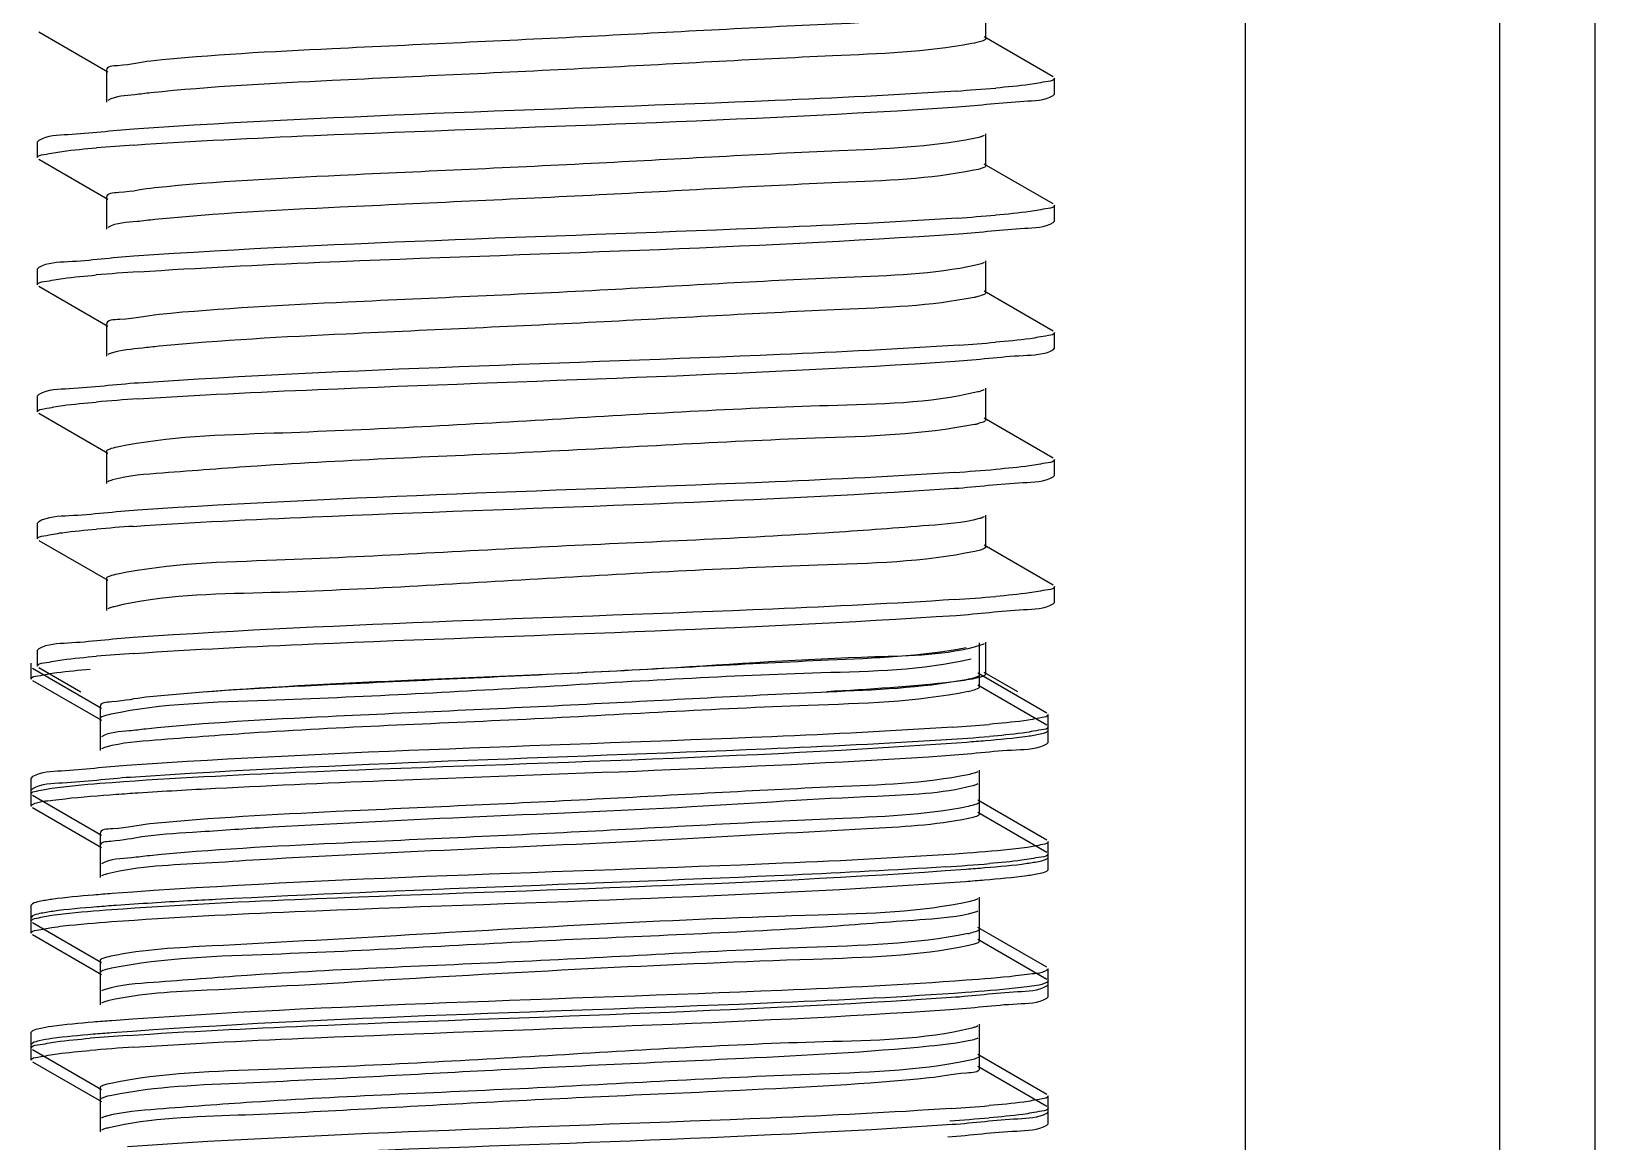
# Model space of a CAD drawing. Extents: x 27938 to 1507990, y 110129 to 923079.
# Drawn here: x 526351.7 to 526644.6, y 382603.8 to 382811.9 of the extents above; entities that cross this region are included whole.
import ezdxf

# ---------------------------------------------------------------- set-up
doc = ezdxf.new("R2010")
doc.units = 0
doc.header["$LTSCALE"] = 1000
doc.header["$MEASUREMENT"] = 0

msp = doc.modelspace()

# ---------------------------------------------------------------- linework, layer by layer
at = {"linetype": 'Continuous'}
for p, q in [((526579.08, 383675.04), (526579.08, 378934.02)), ((526626.71, 383675.04), (526626.71, 378934.02)), ((526644.57, 383675.04), (526644.57, 378934.02)), ((526530.47, 382810.54), (526530.47, 382816.5)), ((526353.09, 382811.77), (526366.01, 382804.29)), ((526543.14, 382803.36), (526530.21, 382810.84)), ((526365.75, 382804.59), (526365.75, 382798.64)), ((526543.36, 382800.12), (526543.36, 382803.1)), ((526543.36, 382800.12), (526543.36, 382803.1)), ((526543.14, 382799.86), (526543.36, 382800.12)), ((526353.09, 382791.46), (526352.86, 382791.19)), ((526352.86, 382788.22), (526352.86, 382791.19)), ((526352.86, 382788.22), (526352.86, 382791.19)), ((526530.47, 382786.73), (526530.47, 382792.68)), ((526353.09, 382787.96), (526366.01, 382780.47)), ((526543.14, 382779.55), (526530.21, 382787.03)), ((526365.75, 382780.78), (526365.75, 382774.82)), ((526543.36, 382776.31), (526543.36, 382779.29)), ((526543.36, 382776.31), (526543.36, 382779.29)), ((526543.14, 382776.05), (526543.36, 382776.31)), ((526530.47, 382762.92), (526530.47, 382768.87)), ((526353.09, 382767.64), (526352.86, 382767.38)), ((526352.86, 382764.41), (526352.86, 382767.38)), ((526352.86, 382764.41), (526352.86, 382767.38)), ((526353.09, 382764.14), (526366.01, 382756.66)), ((526543.14, 382755.74), (526530.21, 382763.22)), ((526365.75, 382756.96), (526365.75, 382751.01)), ((526543.36, 382752.5), (526543.36, 382755.48)), ((526543.36, 382752.5), (526543.36, 382755.48)), ((526543.14, 382752.24), (526543.36, 382752.5)), ((526530.47, 382739.1), (526530.47, 382745.06)), ((526353.09, 382743.83), (526352.86, 382743.57)), ((526352.86, 382740.59), (526352.86, 382743.57)), ((526352.86, 382740.59), (526352.86, 382743.57)), ((526353.09, 382740.33), (526366.01, 382732.85)), ((526543.14, 382731.92), (526530.21, 382739.41)), ((526365.75, 382733.15), (526365.75, 382727.2)), ((526543.36, 382728.69), (526543.36, 382731.66)), ((526543.36, 382728.69), (526543.36, 382731.66)), ((526543.14, 382728.43), (526543.36, 382728.69)), ((526530.47, 382715.29), (526530.47, 382721.24)), ((526353.09, 382720.02), (526352.86, 382719.76)), ((526352.86, 382716.78), (526352.86, 382719.76)), ((526352.86, 382716.78), (526352.86, 382719.76)), ((526353.09, 382716.52), (526366.01, 382709.04)), ((526543.14, 382708.11), (526530.21, 382715.59)), ((526529.27, 382714.64), (526528.45, 382714.45)), ((526365.75, 382709.34), (526365.75, 382703.38)), ((526543.36, 382704.87), (526543.36, 382707.85)), ((526543.14, 382704.61), (526543.36, 382704.87)), ((526353.09, 382696.2), (526352.86, 382695.94)), ((526352.86, 382692.97), (526352.86, 382695.94)), ((526352.86, 382692.97), (526352.86, 382695.94)), ((526529.29, 382691.33), (526529.29, 382697.29)), ((526529.29, 382689.06), (526529.29, 382695.01)), ((526530.47, 382691.48), (526530.47, 382697.43)), ((526351.67, 382690.54), (526351.67, 382693.52)), ((526351.67, 382690.54), (526351.67, 382693.52)), ((526351.9, 382692.56), (526364.82, 382685.08)), ((526353.09, 382692.71), (526360.96, 382688.15)), ((526541.95, 382684.15), (526529.03, 382691.64)), ((526536.49, 382688.15), (526530.21, 382691.78)), ((526351.9, 382690.28), (526364.82, 382682.8)), ((526529.53, 382690.9), (526528.48, 382690.64)), ((526541.95, 382681.87), (526529.03, 382689.36)), ((526364.56, 382685.38), (526364.56, 382679.43)), ((526364.56, 382683.1), (526364.56, 382677.15)), ((526542.18, 382680.92), (526542.18, 382683.89)), ((526541.95, 382680.66), (526542.18, 382680.92)), ((526542.18, 382678.64), (526542.18, 382681.61)), ((526542.18, 382678.64), (526542.18, 382681.61)), ((526541.95, 382678.38), (526542.18, 382678.64)), ((526351.9, 382672.25), (526351.67, 382671.99)), ((526351.67, 382669.01), (526351.67, 382671.99)), ((526351.67, 382669.01), (526351.67, 382671.99)), ((526529.29, 382667.52), (526529.29, 382673.47)), ((526529.29, 382665.24), (526529.29, 382671.2)), ((526351.9, 382669.97), (526351.67, 382669.71)), ((526351.67, 382666.73), (526351.67, 382669.71)), ((526351.67, 382666.73), (526351.67, 382669.71)), ((526351.9, 382668.75), (526364.82, 382661.27)), ((526351.9, 382666.47), (526364.82, 382658.99)), ((526541.95, 382660.34), (526529.03, 382667.82)), ((526541.95, 382658.06), (526529.03, 382665.54)), ((526528.04, 382664.58), (526527.26, 382664.4)), ((526364.56, 382661.57), (526364.56, 382655.62)), ((526542.18, 382657.1), (526542.18, 382660.08)), ((526542.18, 382657.1), (526542.18, 382660.08)), ((526364.56, 382659.29), (526364.56, 382653.34)), ((526541.95, 382656.84), (526542.18, 382657.1)), ((526542.18, 382654.82), (526542.18, 382657.8)), ((526542.18, 382654.82), (526542.18, 382657.8)), ((526541.95, 382654.56), (526542.18, 382654.82)), ((526351.9, 382648.43), (526351.67, 382648.17)), ((526351.67, 382645.2), (526351.67, 382648.17)), ((526351.67, 382645.2), (526351.67, 382648.17)), ((526529.29, 382643.71), (526529.29, 382649.66)), ((526351.9, 382646.16), (526351.67, 382645.89)), ((526351.67, 382642.92), (526351.67, 382645.89)), ((526351.67, 382642.92), (526351.67, 382645.89)), ((526351.9, 382644.94), (526364.82, 382637.45)), ((526529.29, 382641.43), (526529.29, 382647.38)), ((526351.9, 382642.66), (526364.82, 382635.18)), ((526541.95, 382636.53), (526529.03, 382644.01)), ((526528.31, 382640.85), (526527.29, 382640.59)), ((526541.95, 382634.25), (526529.03, 382641.73)), ((526364.56, 382637.76), (526364.56, 382631.8)), ((526542.18, 382633.29), (526542.18, 382636.27)), ((526542.18, 382633.29), (526542.18, 382636.27)), ((526364.56, 382635.48), (526364.56, 382629.52)), ((526541.95, 382633.03), (526542.18, 382633.29)), ((526542.18, 382631.01), (526542.18, 382633.99)), ((526542.18, 382631.01), (526542.18, 382633.99)), ((526541.95, 382630.75), (526542.18, 382631.01)), ((526351.9, 382624.62), (526351.67, 382624.36)), ((526351.67, 382621.38), (526351.67, 382624.36)), ((526351.67, 382621.38), (526351.67, 382624.36)), ((526529.29, 382619.9), (526529.29, 382625.85)), ((526351.9, 382622.34), (526351.67, 382622.08)), ((526351.67, 382619.11), (526351.67, 382622.08)), ((526351.67, 382619.11), (526351.67, 382622.08)), ((526529.29, 382617.62), (526529.29, 382623.57)), ((526351.9, 382621.12), (526364.82, 382613.64)), ((526351.9, 382618.84), (526364.82, 382611.36)), ((526527.87, 382619.19), (526527.23, 382619.05)), ((526541.95, 382612.72), (526529.03, 382620.2)), ((526541.95, 382610.44), (526529.03, 382617.92)), ((526364.56, 382613.94), (526364.56, 382607.99)), ((526364.56, 382611.66), (526364.56, 382605.71)), ((526542.18, 382609.48), (526542.18, 382612.45)), ((526542.18, 382607.2), (526542.18, 382610.18)), ((526542.18, 382607.2), (526542.18, 382610.18)), ((526541.95, 382609.22), (526542.18, 382609.48)), ((526541.95, 382606.94), (526542.18, 382607.2))]:
    msp.add_line(p, q, dxfattribs=at)
for centre, radius, start, end in [((526497.45, 383216.4), 416.6, 273.7824, 274.8062), ((526398.26, 382381.32), 410.18, 93.8281, 94.8033), ((526497.78, 383188.43), 412.43, 273.8103, 274.8058), ((526399.36, 382343.74), 423.99, 93.7358, 94.8048), ((526524.3, 382781.93), 20.28, 281.4289, 282.338), ((526498.13, 383160.33), 408.13, 273.8417, 274.8037), ((526399.25, 382321.33), 422.59, 93.7444, 94.8051), ((526524.94, 382755.16), 17.26, 281.5727, 283.5086), ((526497.15, 383148.69), 420.34, 273.7577, 274.8062), ((526398.14, 382311.46), 408.6, 93.8386, 94.8036), ((526497.02, 383126.52), 421.99, 273.7478, 274.8056), ((526398.24, 382286.39), 409.86, 93.8302, 94.8034), ((526523.66, 382705.49), 17.65, 281.5584, 283.3366), ((526496.94, 383088.66), 408.05, 273.842, 274.8039), ((526495.35, 383106.46), 428.18, 273.7147, 274.7998), ((526495.22, 383084.36), 429.9, 273.7049, 274.7979), ((526523.31, 382661.77), 19.31, 281.4817, 282.6766), ((526398.7, 382191.66), 430.8, 93.6991, 94.7988), ((526397.07, 382214.49), 410.18, 93.8281, 94.8033), ((526496.62, 383021.26), 412.1, 273.8126, 274.8057), ((526496.19, 383024.48), 417.61, 273.7817, 274.8013)]:
    msp.add_arc(centre, radius, start, end, dxfattribs=at)
for points, knots in [([(526527.88, 382815.54), (526519.29, 382813.96), (526495.34, 382813.05), (526455.45, 382810.78), (526412.85, 382808.89), (526385.38, 382807.49), (526374.1, 382806.31)], [0, 0, 0, 0, 0.169916, 0.464788, 0.779028, 1, 1, 1, 1]), ([(526527.88, 382809.59), (526519.29, 382808), (526495.34, 382807.1), (526455.45, 382804.82), (526412.85, 382802.94), (526385.38, 382801.54), (526374.1, 382800.36)], [0, 0, 0, 0, 0.169916, 0.464788, 0.779028, 1, 1, 1, 1]), ([(526530.47, 382810.54), (526530.47, 382810.27), (526529.27, 382809.88), (526528.53, 382809.71), (526527.88, 382809.59)], [0, 0, 0, 0, 0.287813, 1, 1, 1, 1]), ([(526374.1, 382806.31), (526372.01, 382806.09), (526370.03, 382805.47), (526365.75, 382805.35), (526365.75, 382804.59)], [0, 0, 0, 0, 0.733736, 1, 1, 1, 1]), ([(526543.36, 382803.1), (526543.36, 382802.67), (526541.06, 382802.38), (526539.9, 382802.07), (526538.74, 382801.92)], [0, 0, 0, 0, 0.271384, 1, 1, 1, 1]), ([(526374.1, 382800.36), (526373.08, 382800.25), (526370.4, 382799.86), (526367.49, 382799.8), (526366.01, 382798.94)], [0, 0, 0, 0, 0.373853, 1, 1, 1, 1]), ([(526524.93, 382800.7), (526513.63, 382799.94), (526462.28, 382797.48), (526410.85, 382796.28), (526370.86, 382793.56)], [0, 0, 0, 0, 0.220263, 1, 1, 1, 1]), ([(526370.88, 382790.59), (526382.13, 382791.35), (526433.57, 382793.83), (526485.07, 382795.03), (526525.19, 382797.74)], [0, 0, 0, 0, 0.219081, 1, 1, 1, 1]), ([(526525.19, 382797.74), (526529.35, 382798.03), (526535.17, 382798.83), (526541.52, 382798.93), (526543.14, 382799.86)], [0, 0, 0, 0, 0.690508, 1, 1, 1, 1]), ([(526370.86, 382793.56), (526366.75, 382793.28), (526360.98, 382792.48), (526354.69, 382792.38), (526353.09, 382791.46)], [0, 0, 0, 0, 0.690323, 1, 1, 1, 1]), ([(526528.27, 382791.8), (526519.99, 382790.15), (526496.42, 382789.35), (526456.91, 382787), (526414.13, 382785.16), (526386.37, 382783.74), (526374.84, 382782.57)], [0, 0, 0, 0, 0.164798, 0.457724, 0.773903, 1, 1, 1, 1]), ([(526530.21, 382792.38), (526529.98, 382792.25), (526529.33, 382792.04), (526528.68, 382791.89), (526528.27, 382791.8)], [0, 0, 0, 0, 0.388853, 1, 1, 1, 1]), ([(526352.86, 382788.22), (526352.86, 382788.65), (526355.15, 382788.94), (526356.31, 382789.25), (526357.47, 382789.4)], [0, 0, 0, 0, 0.271489, 1, 1, 1, 1]), ([(526528.27, 382785.85), (526519.99, 382784.19), (526496.42, 382783.4), (526456.91, 382781.05), (526414.13, 382779.2), (526386.37, 382777.78), (526374.84, 382776.62)], [0, 0, 0, 0, 0.164798, 0.457724, 0.773903, 1, 1, 1, 1]), ([(526530.47, 382786.73), (526530.47, 382786.49), (526529.48, 382786.11), (526528.83, 382785.96), (526528.27, 382785.85)], [0, 0, 0, 0, 0.292777, 1, 1, 1, 1]), ([(526374.84, 382782.57), (526372.57, 382782.34), (526370.43, 382781.66), (526365.75, 382781.6), (526365.75, 382780.78)], [0, 0, 0, 0, 0.734506, 1, 1, 1, 1]), ([(526374.84, 382776.62), (526373.72, 382776.51), (526370.8, 382776.08), (526367.62, 382776.06), (526366.01, 382775.12)], [0, 0, 0, 0, 0.375724, 1, 1, 1, 1]), ([(526525.19, 382776.91), (526513.91, 382776.14), (526462.47, 382773.67), (526410.97, 382772.48), (526370.88, 382769.75)], [0, 0, 0, 0, 0.219643, 1, 1, 1, 1]), ([(526543.36, 382779.29), (526543.36, 382778.86), (526541.08, 382778.57), (526539.93, 382778.26), (526538.78, 382778.11)], [0, 0, 0, 0, 0.271538, 1, 1, 1, 1]), ([(526371.73, 382766.83), (526383.06, 382767.59), (526434.31, 382770.04), (526485.62, 382771.23), (526525.47, 382773.95)], [0, 0, 0, 0, 0.221375, 1, 1, 1, 1]), ([(526525.47, 382773.95), (526529.56, 382774.23), (526535.29, 382775.02), (526541.54, 382775.13), (526543.14, 382776.05)], [0, 0, 0, 0, 0.690201, 1, 1, 1, 1]), ([(526370.88, 382769.75), (526366.76, 382769.47), (526360.99, 382768.67), (526354.69, 382768.56), (526353.09, 382767.64)], [0, 0, 0, 0, 0.690341, 1, 1, 1, 1]), ([(526528.64, 382768.07), (526520.67, 382766.32), (526497.48, 382765.67), (526458.36, 382763.22), (526415.42, 382761.42), (526387.37, 382759.98), (526375.61, 382758.84)], [0, 0, 0, 0, 0.159658, 0.450626, 0.768754, 1, 1, 1, 1]), ([(526530.21, 382768.57), (526530.02, 382768.46), (526529.5, 382768.27), (526528.96, 382768.14), (526528.64, 382768.07)], [0, 0, 0, 0, 0.39781, 1, 1, 1, 1]), ([(526352.86, 382764.41), (526352.86, 382764.85), (526355.22, 382765.13), (526356.4, 382765.45), (526357.59, 382765.6)], [0, 0, 0, 0, 0.271035, 1, 1, 1, 1]), ([(526528.32, 382762.05), (526520.17, 382760.4), (526496.89, 382759.61), (526457.74, 382757.27), (526415.08, 382755.44), (526387.27, 382754.01), (526375.61, 382752.88)], [0, 0, 0, 0, 0.163103, 0.454144, 0.77037, 1, 1, 1, 1]), ([(526530.47, 382762.92), (526530.47, 382762.71), (526529.67, 382762.35), (526529.1, 382762.22), (526528.64, 382762.11)], [0, 0, 0, 0, 0.298854, 1, 1, 1, 1]), ([(526375.61, 382758.84), (526373.15, 382758.6), (526370.85, 382757.84), (526365.75, 382757.85), (526365.75, 382756.96)], [0, 0, 0, 0, 0.735116, 1, 1, 1, 1]), ([(526525.47, 382753.11), (526514.31, 382752.35), (526463.06, 382749.88), (526411.76, 382748.66), (526371.73, 382746)], [0, 0, 0, 0, 0.2181, 1, 1, 1, 1]), ([(526543.36, 382755.48), (526543.36, 382755.04), (526541.09, 382754.76), (526539.94, 382754.45), (526538.79, 382754.3)], [0, 0, 0, 0, 0.271601, 1, 1, 1, 1]), ([(526366.63, 382751.56), (526366.51, 382751.53), (526366.3, 382751.45), (526366.1, 382751.36), (526366.01, 382751.31)], [0, 0, 0, 0, 0.563324, 1, 1, 1, 1]), ([(526375.61, 382752.88), (526374.57, 382752.78), (526371.57, 382752.44), (526368.52, 382752.16), (526366.63, 382751.56)], [0, 0, 0, 0, 0.345444, 1, 1, 1, 1]), ([(526524.7, 382750.09), (526528.97, 382750.37), (526534.95, 382751.2), (526541.48, 382751.28), (526543.14, 382752.24)], [0, 0, 0, 0, 0.690998, 1, 1, 1, 1]), ([(526371.65, 382743.01), (526382.88, 382743.76), (526433.9, 382746.21), (526484.98, 382747.43), (526524.7, 382750.09)], [0, 0, 0, 0, 0.220392, 1, 1, 1, 1]), ([(526371.73, 382746), (526367.41, 382745.71), (526361.37, 382744.87), (526354.77, 382744.79), (526353.09, 382743.83)], [0, 0, 0, 0, 0.691204, 1, 1, 1, 1]), ([(526528.97, 382744.33), (526519.86, 382742.13), (526492.99, 382741.82), (526449.18, 382739.09), (526404.82, 382736.64), (526377.39, 382736), (526367.76, 382733.99)], [0, 0, 0, 0, 0.173919, 0.493974, 0.817428, 1, 1, 1, 1]), ([(526530.21, 382744.76), (526530.06, 382744.67), (526529.64, 382744.51), (526529.22, 382744.39), (526528.97, 382744.33)], [0, 0, 0, 0, 0.408003, 1, 1, 1, 1]), ([(526352.86, 382740.59), (526352.86, 382741.04), (526355.21, 382741.31), (526356.39, 382741.64), (526357.57, 382741.79)], [0, 0, 0, 0, 0.271101, 1, 1, 1, 1]), ([(526530.47, 382739.1), (526530.47, 382738.93), (526529.83, 382738.59), (526529.35, 382738.47), (526528.97, 382738.38)], [0, 0, 0, 0, 0.306365, 1, 1, 1, 1]), ([(526528.4, 382738.25), (526518.6, 382736.23), (526490.79, 382735.63), (526446.12, 382732.82), (526405.24, 382731.38), (526379.06, 382729.33), (526369.92, 382728.67), (526366.89, 382727.83)], [0, 0, 0, 0, 0.185394, 0.511906, 0.831666, 0.941677, 1, 1, 1, 1]), ([(526367.76, 382733.99), (526367.25, 382733.88), (526366.65, 382733.75), (526365.75, 382733.37), (526365.75, 382733.15)], [0, 0, 0, 0, 0.705027, 1, 1, 1, 1]), ([(526543.36, 382731.66), (526543.36, 382731.22), (526541.04, 382730.94), (526539.87, 382730.62), (526538.7, 382730.47)], [0, 0, 0, 0, 0.271246, 1, 1, 1, 1]), ([(526366.89, 382727.83), (526366.72, 382727.78), (526366.42, 382727.69), (526366.13, 382727.57), (526366.01, 382727.5)], [0, 0, 0, 0, 0.577171, 1, 1, 1, 1]), ([(526524.7, 382729.25), (526513.49, 382728.5), (526462.48, 382726.05), (526411.4, 382724.83), (526371.65, 382722.18)], [0, 0, 0, 0, 0.219978, 1, 1, 1, 1]), ([(526524.61, 382726.27), (526528.9, 382726.55), (526534.91, 382727.39), (526541.47, 382727.47), (526543.14, 382728.43)], [0, 0, 0, 0, 0.691085, 1, 1, 1, 1]), ([(526370.78, 382719.14), (526381.96, 382719.9), (526433.24, 382722.38), (526484.57, 382723.59), (526524.61, 382726.27)], [0, 0, 0, 0, 0.218278, 1, 1, 1, 1]), ([(526371.65, 382722.18), (526367.35, 382721.89), (526361.33, 382721.06), (526354.76, 382720.98), (526353.09, 382720.02)], [0, 0, 0, 0, 0.691128, 1, 1, 1, 1]), ([(526530.21, 382720.94), (526530.09, 382720.87), (526529.78, 382720.74), (526529.46, 382720.65), (526529.27, 382720.59)], [0, 0, 0, 0, 0.419644, 1, 1, 1, 1]), ([(526352.86, 382716.78), (526352.86, 382717.21), (526355.14, 382717.5), (526356.29, 382717.81), (526357.44, 382717.96)], [0, 0, 0, 0, 0.271575, 1, 1, 1, 1]), ([(526529.27, 382720.59), (526526.19, 382719.77), (526517, 382719.09), (526490.76, 382717.06), (526449.9, 382715.61), (526405.31, 382712.81), (526377.57, 382712.21), (526367.81, 382710.19)], [0, 0, 0, 0, 0.059025, 0.169477, 0.489312, 0.815208, 1, 1, 1, 1]), ([(526530.47, 382715.29), (526530.47, 382715.14), (526529.98, 382714.83), (526529.58, 382714.72), (526529.27, 382714.64)], [0, 0, 0, 0, 0.315715, 1, 1, 1, 1]), ([(526528.45, 382714.45), (526518.8, 382712.43), (526491.3, 382711.79), (526446.85, 382709.36), (526403.07, 382706.58), (526376.22, 382706.33), (526367.18, 382704.09)], [0, 0, 0, 0, 0.183095, 0.50716, 0.827184, 1, 1, 1, 1]), ([(526367.81, 382710.19), (526367.29, 382710.08), (526366.67, 382709.94), (526365.75, 382709.56), (526365.75, 382709.34)], [0, 0, 0, 0, 0.705588, 1, 1, 1, 1]), ([(526543.36, 382707.85), (526543.36, 382707.41), (526541.03, 382707.13), (526539.85, 382706.81), (526538.67, 382706.66)], [0, 0, 0, 0, 0.271149, 1, 1, 1, 1]), ([(526367.18, 382704.09), (526366.94, 382704.03), (526366.55, 382703.92), (526366.16, 382703.77), (526366.01, 382703.69)], [0, 0, 0, 0, 0.589215, 1, 1, 1, 1]), ([(526524.61, 382705.43), (526513.28, 382704.67), (526462.01, 382702.22), (526410.67, 382701.02), (526370.78, 382698.31)], [0, 0, 0, 0, 0.221088, 1, 1, 1, 1]), ([(526524.92, 382702.47), (526529.14, 382702.76), (526535.05, 382703.58), (526541.5, 382703.67), (526543.14, 382704.61)], [0, 0, 0, 0, 0.690779, 1, 1, 1, 1]), ([(526370.86, 382695.33), (526382.08, 382696.1), (526433.43, 382698.57), (526484.85, 382699.78), (526524.92, 382702.47)], [0, 0, 0, 0, 0.218769, 1, 1, 1, 1]), ([(526370.78, 382698.31), (526366.69, 382698.03), (526360.94, 382697.23), (526354.69, 382697.12), (526353.09, 382696.2)], [0, 0, 0, 0, 0.690244, 1, 1, 1, 1]), ([(526526.81, 382696.36), (526518.32, 382694.75), (526494.48, 382693.88), (526454.71, 382691.58), (526412.05, 382689.71), (526384.49, 382688.3), (526373.13, 382687.13)], [0, 0, 0, 0, 0.168355, 0.462634, 0.777465, 1, 1, 1, 1]), ([(526529.53, 382696.86), (526523.17, 382694.92), (526502.96, 382694.8), (526467.82, 382692.08), (526426.04, 382690.55), (526397.58, 382689.08), (526384.68, 382688.15)], [0, 0, 0, 0, 0.137438, 0.410761, 0.732679, 1, 1, 1, 1]), ([(526530.21, 382697.13), (526530.12, 382697.08), (526529.9, 382696.98), (526529.67, 382696.9), (526529.53, 382696.86)], [0, 0, 0, 0, 0.433013, 1, 1, 1, 1]), ([(526351.67, 382690.54), (526351.67, 382690.99), (526354.06, 382691.27), (526355.25, 382691.6), (526356.45, 382691.75)], [0, 0, 0, 0, 0.270914, 1, 1, 1, 1]), ([(526352.86, 382692.97), (526352.86, 382693.4), (526355.15, 382693.69), (526356.31, 382694), (526357.46, 382694.15)], [0, 0, 0, 0, 0.271506, 1, 1, 1, 1]), ([(526527.74, 382694.27), (526518.59, 382692.09), (526491.7, 382691.75), (526447.88, 382689.04), (526403.57, 382686.59), (526376.18, 382685.95), (526366.57, 382683.94)], [0, 0, 0, 0, 0.174525, 0.494592, 0.817709, 1, 1, 1, 1]), ([(526526.81, 382690.4), (526518.32, 382688.8), (526494.48, 382687.92), (526454.71, 382685.63), (526412.05, 382683.75), (526384.49, 382682.35), (526373.13, 382681.17)], [0, 0, 0, 0, 0.168355, 0.462634, 0.777465, 1, 1, 1, 1]), ([(526528.48, 382690.64), (526527.15, 382690.36), (526517.92, 382689.14), (526508.62, 382688.62), (526500.69, 382688.15)], [0, 0, 0, 0, 0.146271, 1, 1, 1, 1]), ([(526529.28, 382691.33), (526529.28, 382691.08), (526528.15, 382690.69), (526527.44, 382690.52), (526526.81, 382690.4)], [0, 0, 0, 0, 0.289227, 1, 1, 1, 1]), ([(526529.28, 382689.06), (526529.28, 382688.88), (526528.62, 382688.53), (526528.13, 382688.41), (526527.74, 382688.32)], [0, 0, 0, 0, 0.305231, 1, 1, 1, 1]), ([(526530.47, 382691.48), (526530.47, 382691.35), (526530.11, 382691.08), (526529.78, 382690.98), (526529.53, 382690.9)], [0, 0, 0, 0, 0.327438, 1, 1, 1, 1]), ([(526373.13, 382687.13), (526370.99, 382686.9), (526368.97, 382686.26), (526364.56, 382686.16), (526364.56, 382685.38)], [0, 0, 0, 0, 0.733984, 1, 1, 1, 1]), ([(526527.2, 382688.2), (526517.38, 382686.18), (526489.53, 382685.57), (526444.82, 382682.76), (526403.93, 382681.34), (526377.78, 382679.27), (526368.67, 382678.62), (526365.66, 382677.77)], [0, 0, 0, 0, 0.185736, 0.512591, 0.832304, 0.942068, 1, 1, 1, 1]), ([(526366.57, 382683.94), (526366.06, 382683.83), (526365.46, 382683.7), (526364.56, 382683.32), (526364.56, 382683.1)], [0, 0, 0, 0, 0.704981, 1, 1, 1, 1]), ([(526542.18, 382683.89), (526542.18, 382683.46), (526539.9, 382683.18), (526538.76, 382682.86), (526537.61, 382682.71)], [0, 0, 0, 0, 0.271618, 1, 1, 1, 1]), ([(526373.13, 382681.17), (526372.08, 382681.06), (526369.33, 382680.66), (526366.34, 382680.61), (526364.82, 382679.73)], [0, 0, 0, 0, 0.374443, 1, 1, 1, 1]), ([(526524.29, 382681.53), (526513, 382680.76), (526461.44, 382678.28), (526409.81, 382677.09), (526369.59, 382674.35)], [0, 0, 0, 0, 0.219056, 1, 1, 1, 1]), ([(526542.18, 382681.61), (526542.18, 382681.16), (526539.75, 382680.89), (526538.53, 382680.55), (526537.31, 382680.4)], [0, 0, 0, 0, 0.270633, 1, 1, 1, 1]), ([(526538.29, 382679.83), (526539.09, 382679.94), (526540.31, 382680.16), (526541.56, 382680.43), (526541.95, 382680.66)], [0, 0, 0, 0, 0.643343, 1, 1, 1, 1]), ([(526365.66, 382677.77), (526365.5, 382677.72), (526365.21, 382677.63), (526364.93, 382677.51), (526364.82, 382677.45)], [0, 0, 0, 0, 0.575377, 1, 1, 1, 1]), ([(526366.81, 382671.18), (526378.27, 382672.02), (526431.66, 382674.62), (526485.13, 382675.68), (526526.96, 382678.74)], [0, 0, 0, 0, 0.215167, 1, 1, 1, 1]), ([(526523.1, 382679.17), (526511.84, 382678.43), (526460.9, 382675.99), (526409.9, 382674.77), (526370.27, 382672.12)], [0, 0, 0, 0, 0.221096, 1, 1, 1, 1]), ([(526523, 382676.19), (526527.39, 382676.48), (526533.54, 382677.33), (526540.24, 382677.4), (526541.95, 382678.38)], [0, 0, 0, 0, 0.691433, 1, 1, 1, 1]), ([(526526.96, 382678.74), (526528.12, 382678.83), (526531.91, 382679.13), (526535.69, 382679.46), (526538.29, 382679.83)], [0, 0, 0, 0, 0.307404, 1, 1, 1, 1]), ([(526369.59, 382674.35), (526365.5, 382674.07), (526359.75, 382673.27), (526353.5, 382673.16), (526351.9, 382672.25)], [0, 0, 0, 0, 0.69024, 1, 1, 1, 1]), ([(526386.21, 382670.07), (526397.46, 382670.65), (526443.05, 382672.67), (526488.69, 382673.92), (526523, 382676.19)], [0, 0, 0, 0, 0.246725, 1, 1, 1, 1]), ([(526370.27, 382672.12), (526366.01, 382671.83), (526360.05, 382671.01), (526353.55, 382670.92), (526351.9, 382669.97)], [0, 0, 0, 0, 0.690899, 1, 1, 1, 1]), ([(526355.53, 382670.09), (526356.25, 382670.19), (526359.99, 382670.65), (526363.76, 382670.95), (526366.81, 382671.18)], [0, 0, 0, 0, 0.191294, 1, 1, 1, 1]), ([(526527.2, 382672.62), (526519.01, 382670.94), (526495.55, 382670.18), (526456.16, 382667.8), (526413.33, 382665.97), (526385.48, 382664.54), (526373.88, 382663.39)], [0, 0, 0, 0, 0.163231, 0.45556, 0.772333, 1, 1, 1, 1]), ([(526529.02, 382673.17), (526528.81, 382673.05), (526528.2, 382672.84), (526527.58, 382672.7), (526527.2, 382672.62)], [0, 0, 0, 0, 0.391472, 1, 1, 1, 1]), ([(526351.67, 382669.01), (526351.67, 382669.38), (526353.56, 382669.7), (526354.56, 382669.96), (526355.53, 382670.09)], [0, 0, 0, 0, 0.274518, 1, 1, 1, 1]), ([(526355.73, 382667.84), (526356.49, 382667.95), (526360.43, 382668.42), (526364.39, 382668.72), (526367.59, 382668.95)], [0, 0, 0, 0, 0.191301, 1, 1, 1, 1]), ([(526367.59, 382668.95), (526368.95, 382669.05), (526375.15, 382669.47), (526381.36, 382669.81), (526386.21, 382670.07)], [0, 0, 0, 0, 0.219258, 1, 1, 1, 1]), ([(526528.04, 382670.54), (526522.23, 382668.99), (526504.44, 382668.48), (526472.91, 382666.24), (526434.27, 382664.73), (526407.3, 382663.39), (526394.43, 382662.62)], [0, 0, 0, 0, 0.134666, 0.394603, 0.711038, 1, 1, 1, 1]), ([(526529.02, 382670.89), (526528.9, 382670.82), (526528.57, 382670.69), (526528.24, 382670.59), (526528.04, 382670.54)], [0, 0, 0, 0, 0.417945, 1, 1, 1, 1]), ([(526351.67, 382666.73), (526351.67, 382666.86), (526353.13, 382667.76), (526354.45, 382667.66), (526355.73, 382667.84)], [0, 0, 0, 0, 0.088423, 1, 1, 1, 1]), ([(526527.2, 382666.67), (526519.01, 382664.98), (526495.55, 382664.23), (526456.16, 382661.85), (526413.33, 382660.02), (526385.48, 382658.59), (526373.88, 382657.44)], [0, 0, 0, 0, 0.163231, 0.45556, 0.772333, 1, 1, 1, 1]), ([(526529.28, 382667.52), (526529.28, 382667.3), (526528.35, 382666.92), (526527.73, 382666.78), (526527.2, 382666.67)], [0, 0, 0, 0, 0.294502, 1, 1, 1, 1]), ([(526529.28, 382665.24), (526529.28, 382665.09), (526528.77, 382664.77), (526528.36, 382664.67), (526528.04, 382664.58)], [0, 0, 0, 0, 0.314301, 1, 1, 1, 1]), ([(526373.88, 382663.39), (526371.56, 382663.16), (526369.37, 382662.45), (526364.56, 382662.41), (526364.56, 382661.57)], [0, 0, 0, 0, 0.734699, 1, 1, 1, 1]), ([(526394.43, 382662.62), (526390.24, 382662.37), (526383.1, 382661.83), (526373.12, 382661.28), (526368.52, 382660.18), (526364.57, 382660.01), (526364.57, 382659.29)], [0, 0, 0, 0, 0.417623, 0.73271, 0.928797, 1, 1, 1, 1]), ([(526527.26, 382664.4), (526521, 382663.1), (526502.96, 382662.26), (526458.76, 382659.52), (526420.77, 382658.24), (526394.43, 382656.67)], [0, 0, 0, 0, 0.144135, 0.405017, 1, 1, 1, 1]), ([(526542.18, 382660.08), (526542.18, 382659.71), (526540.27, 382659.39), (526539.26, 382659.13), (526538.29, 382658.99)], [0, 0, 0, 0, 0.274374, 1, 1, 1, 1]), ([(526373.88, 382657.44), (526372.73, 382657.32), (526369.74, 382656.89), (526366.48, 382656.88), (526364.82, 382655.92)], [0, 0, 0, 0, 0.376256, 1, 1, 1, 1]), ([(526394.43, 382656.67), (526391.03, 382656.47), (526381.55, 382655.73), (526371.9, 382655.53), (526365.95, 382654.03)], [0, 0, 0, 0, 0.356375, 1, 1, 1, 1]), ([(526526.96, 382657.91), (526515.48, 382657.07), (526462.09, 382654.46), (526408.62, 382653.42), (526366.81, 382650.34)], [0, 0, 0, 0, 0.215475, 1, 1, 1, 1]), ([(526538.29, 382658.99), (526537.57, 382658.89), (526533.8, 382658.43), (526530.02, 382658.13), (526526.96, 382657.91)], [0, 0, 0, 0, 0.191409, 1, 1, 1, 1]), ([(526542.18, 382657.8), (526542.18, 382657.34), (526539.72, 382657.07), (526538.49, 382656.73), (526537.26, 382656.58)], [0, 0, 0, 0, 0.270505, 1, 1, 1, 1]), ([(526538.25, 382656.01), (526539.06, 382656.12), (526540.29, 382656.34), (526541.56, 382656.62), (526541.95, 382656.84)], [0, 0, 0, 0, 0.643758, 1, 1, 1, 1]), ([(526365.95, 382654.03), (526365.72, 382653.98), (526365.34, 382653.87), (526364.97, 382653.72), (526364.83, 382653.64)], [0, 0, 0, 0, 0.58755, 1, 1, 1, 1]), ([(526366.76, 382647.36), (526378.2, 382648.2), (526431.56, 382650.81), (526485, 382651.87), (526526.83, 382654.92)], [0, 0, 0, 0, 0.214881, 1, 1, 1, 1]), ([(526523, 382655.35), (526513.45, 382654.72), (526467.86, 382652.49), (526422.24, 382651.09), (526386.21, 382649.23)], [0, 0, 0, 0, 0.209609, 1, 1, 1, 1]), ([(526526.7, 382652.63), (526527.88, 382652.72), (526531.73, 382653.02), (526535.57, 382653.36), (526538.22, 382653.73)], [0, 0, 0, 0, 0.307278, 1, 1, 1, 1]), ([(526526.83, 382654.92), (526528, 382655.01), (526531.81, 382655.31), (526535.63, 382655.64), (526538.25, 382656.01)], [0, 0, 0, 0, 0.307307, 1, 1, 1, 1]), ([(526538.22, 382653.73), (526539.03, 382653.84), (526540.28, 382654.06), (526541.55, 382654.34), (526541.95, 382654.56)], [0, 0, 0, 0, 0.644096, 1, 1, 1, 1]), ([(526366.72, 382645.08), (526378.15, 382645.92), (526431.48, 382648.52), (526484.88, 382649.59), (526526.7, 382652.63)], [0, 0, 0, 0, 0.21463, 1, 1, 1, 1]), ([(526355.53, 382649.26), (526354.74, 382649.14), (526353.52, 382648.93), (526352.28, 382648.66), (526351.9, 382648.43)], [0, 0, 0, 0, 0.643047, 1, 1, 1, 1]), ([(526366.81, 382650.34), (526365.65, 382650.25), (526361.88, 382649.96), (526358.12, 382649.62), (526355.53, 382649.26)], [0, 0, 0, 0, 0.307527, 1, 1, 1, 1]), ([(526367.59, 382648.12), (526366.37, 382648.03), (526362.41, 382647.73), (526358.46, 382647.38), (526355.73, 382647.01)], [0, 0, 0, 0, 0.307563, 1, 1, 1, 1]), ([(526527.55, 382648.88), (526518.27, 382646.79), (526482.09, 382646.06), (526434.89, 382643.32), (526390.75, 382640.74), (526372.78, 382639.9), (526366.56, 382638.59)], [0, 0, 0, 0, 0.176934, 0.667357, 0.8818, 1, 1, 1, 1]), ([(526386.21, 382649.23), (526384.48, 382649.14), (526378.27, 382648.81), (526372.06, 382648.44), (526367.59, 382648.12)], [0, 0, 0, 0, 0.279122, 1, 1, 1, 1]), ([(526529.02, 382649.36), (526528.84, 382649.26), (526528.35, 382649.08), (526527.85, 382648.95), (526527.55, 382648.88)], [0, 0, 0, 0, 0.400787, 1, 1, 1, 1]), ([(526351.67, 382645.2), (526351.67, 382645.57), (526353.56, 382645.89), (526354.55, 382646.14), (526355.52, 382646.28)], [0, 0, 0, 0, 0.274578, 1, 1, 1, 1]), ([(526355.73, 382647.01), (526354.9, 382646.89), (526353.62, 382646.67), (526352.3, 382646.39), (526351.9, 382646.16)], [0, 0, 0, 0, 0.645001, 1, 1, 1, 1]), ([(526355.51, 382644), (526356.22, 382644.1), (526359.95, 382644.56), (526363.69, 382644.85), (526366.72, 382645.08)], [0, 0, 0, 0, 0.191274, 1, 1, 1, 1]), ([(526355.52, 382646.28), (526356.23, 382646.38), (526359.97, 382646.84), (526363.72, 382647.14), (526366.76, 382647.36)], [0, 0, 0, 0, 0.191288, 1, 1, 1, 1]), ([(526528.3, 382646.8), (526525.37, 382645.92), (526516.36, 382645.31), (526490.34, 382643.2), (526449.41, 382641.79), (526404.56, 382638.98), (526376.57, 382638.36), (526366.68, 382636.34)], [0, 0, 0, 0, 0.056631, 0.165562, 0.48509, 0.813078, 1, 1, 1, 1]), ([(526529.02, 382647.08), (526528.93, 382647.03), (526528.69, 382646.92), (526528.45, 382646.84), (526528.3, 382646.8)], [0, 0, 0, 0, 0.430757, 1, 1, 1, 1]), ([(526351.67, 382642.92), (526351.67, 382643.29), (526353.55, 382643.61), (526354.54, 382643.86), (526355.51, 382644)], [0, 0, 0, 0, 0.274628, 1, 1, 1, 1]), ([(526527.16, 382642.85), (526517.25, 382640.83), (526489.23, 382640.21), (526444.36, 382637.39), (526403.41, 382635.99), (526377.42, 382633.87), (526368.43, 382633.26), (526365.52, 382632.38)], [0, 0, 0, 0, 0.18717, 0.515415, 0.834912, 0.94366, 1, 1, 1, 1]), ([(526529.28, 382643.71), (526529.28, 382643.51), (526528.53, 382643.16), (526527.99, 382643.03), (526527.55, 382642.93)], [0, 0, 0, 0, 0.30098, 1, 1, 1, 1]), ([(526527.29, 382640.59), (526517.74, 382638.59), (526481.3, 382637.67), (526433.83, 382635.1), (526389.95, 382632.41), (526372.27, 382631.66), (526366.27, 382630.3)], [0, 0, 0, 0, 0.181368, 0.673276, 0.885489, 1, 1, 1, 1]), ([(526529.28, 382641.43), (526529.28, 382641.3), (526528.9, 382641.02), (526528.56, 382640.92), (526528.31, 382640.85)], [0, 0, 0, 0, 0.32566, 1, 1, 1, 1]), ([(526366.56, 382638.59), (526366.05, 382638.48), (526365.45, 382638.35), (526364.56, 382637.97), (526364.56, 382637.76)], [0, 0, 0, 0, 0.704878, 1, 1, 1, 1]), ([(526366.68, 382636.34), (526366.15, 382636.23), (526365.51, 382636.09), (526364.57, 382635.7), (526364.56, 382635.48)], [0, 0, 0, 0, 0.706338, 1, 1, 1, 1]), ([(526542.18, 382636.27), (526542.18, 382636.14), (526540.78, 382635.26), (526539.49, 382635.35), (526538.25, 382635.18)], [0, 0, 0, 0, 0.08904, 1, 1, 1, 1]), ([(526526.83, 382634.09), (526515.33, 382633.25), (526461.97, 382630.65), (526408.53, 382629.6), (526366.76, 382626.52)], [0, 0, 0, 0, 0.215876, 1, 1, 1, 1]), ([(526524.02, 382630.91), (526528.17, 382631.19), (526533.99, 382632), (526540.33, 382632.1), (526541.95, 382633.03)], [0, 0, 0, 0, 0.690486, 1, 1, 1, 1]), ([(526538.25, 382635.18), (526537.52, 382635.07), (526533.73, 382634.61), (526529.91, 382634.31), (526526.83, 382634.09)], [0, 0, 0, 0, 0.191489, 1, 1, 1, 1]), ([(526542.18, 382633.99), (526542.18, 382633.86), (526540.76, 382632.98), (526539.47, 382633.07), (526538.22, 382632.89)], [0, 0, 0, 0, 0.088878, 1, 1, 1, 1]), ([(526365.52, 382632.38), (526365.38, 382632.34), (526365.15, 382632.26), (526364.92, 382632.16), (526364.82, 382632.1)], [0, 0, 0, 0, 0.567761, 1, 1, 1, 1]), ([(526366.27, 382630.3), (526365.97, 382630.23), (526365.48, 382630.1), (526365, 382629.93), (526364.82, 382629.83)], [0, 0, 0, 0, 0.598372, 1, 1, 1, 1]), ([(526526.7, 382631.8), (526515.19, 382630.96), (526461.86, 382628.36), (526408.45, 382627.32), (526366.72, 382624.24)], [0, 0, 0, 0, 0.216262, 1, 1, 1, 1]), ([(526369.69, 382623.75), (526380.94, 382624.52), (526432.39, 382627), (526483.9, 382628.19), (526524.02, 382630.91)], [0, 0, 0, 0, 0.219101, 1, 1, 1, 1]), ([(526523.73, 382628.61), (526527.95, 382628.9), (526533.86, 382629.72), (526540.31, 382629.81), (526541.95, 382630.75)], [0, 0, 0, 0, 0.69074, 1, 1, 1, 1]), ([(526538.22, 382632.89), (526537.48, 382632.79), (526533.66, 382632.33), (526529.81, 382632.02), (526526.7, 382631.8)], [0, 0, 0, 0, 0.191503, 1, 1, 1, 1]), ([(526370.91, 382621.56), (526382.18, 382622.3), (526433.12, 382624.74), (526484.13, 382625.95), (526523.73, 382628.61)], [0, 0, 0, 0, 0.221595, 1, 1, 1, 1]), ([(526355.52, 382625.44), (526354.73, 382625.33), (526353.52, 382625.12), (526352.28, 382624.84), (526351.9, 382624.62)], [0, 0, 0, 0, 0.642914, 1, 1, 1, 1]), ([(526366.72, 382624.24), (526365.57, 382624.16), (526361.83, 382623.86), (526358.08, 382623.53), (526355.51, 382623.16)], [0, 0, 0, 0, 0.307554, 1, 1, 1, 1]), ([(526366.76, 382626.52), (526365.6, 382626.44), (526361.85, 382626.14), (526358.1, 382625.81), (526355.52, 382625.44)], [0, 0, 0, 0, 0.307545, 1, 1, 1, 1]), ([(526527.87, 382625.15), (526518.85, 382622.89), (526492.01, 382622.67), (526448.23, 382619.88), (526403.77, 382617.44), (526376.25, 382616.8), (526366.59, 382614.78)], [0, 0, 0, 0, 0.172561, 0.492576, 0.816781, 1, 1, 1, 1]), ([(526529.02, 382625.55), (526528.88, 382625.46), (526528.5, 382625.31), (526528.11, 382625.2), (526527.87, 382625.15)], [0, 0, 0, 0, 0.411412, 1, 1, 1, 1]), ([(526351.67, 382621.38), (526351.67, 382621.82), (526353.96, 382622.1), (526355.12, 382622.42), (526356.28, 382622.57)], [0, 0, 0, 0, 0.27149, 1, 1, 1, 1]), ([(526355.51, 382623.16), (526354.72, 382623.05), (526353.51, 382622.84), (526352.28, 382622.56), (526351.9, 382622.34)], [0, 0, 0, 0, 0.642806, 1, 1, 1, 1]), ([(526519.9, 382621.74), (526508.33, 382620.6), (526480.57, 382619.17), (526437.86, 382617.33), (526398.49, 382614.99), (526375.02, 382614.19), (526366.77, 382612.54)], [0, 0, 0, 0, 0.227338, 0.543381, 0.835579, 1, 1, 1, 1]), ([(526529.02, 382623.27), (526528.7, 382623.08), (526525.67, 382622.27), (526522.6, 382622.01), (526519.9, 382621.74)], [0, 0, 0, 0, 0.122773, 1, 1, 1, 1]), ([(526351.67, 382619.11), (526351.67, 382619.57), (526354.12, 382619.83), (526355.35, 382620.17), (526356.58, 382620.33)], [0, 0, 0, 0, 0.270512, 1, 1, 1, 1]), ([(526527.23, 382619.05), (526517.48, 382617.03), (526489.76, 382616.43), (526445.18, 382613.63), (526404.33, 382612.18), (526378.07, 382610.14), (526368.87, 382609.47), (526365.79, 382608.64)], [0, 0, 0, 0, 0.184655, 0.51041, 0.830262, 0.940815, 1, 1, 1, 1]), ([(526529.28, 382619.9), (526529.28, 382619.73), (526528.69, 382619.4), (526528.23, 382619.28), (526527.87, 382619.19)], [0, 0, 0, 0, 0.309013, 1, 1, 1, 1]), ([(526519.9, 382615.79), (526508.14, 382614.62), (526479.93, 382613.18), (526436.7, 382611.38), (526397.39, 382608.84), (526374.09, 382608.3), (526366.19, 382606.47)], [0, 0, 0, 0, 0.230362, 0.549996, 0.842071, 1, 1, 1, 1]), ([(526529.28, 382617.62), (526529.29, 382616.77), (526524.44, 382616.74), (526522.25, 382616.02), (526519.9, 382615.79)], [0, 0, 0, 0, 0.265249, 1, 1, 1, 1]), ([(526366.59, 382614.78), (526366.07, 382614.68), (526365.46, 382614.54), (526364.56, 382614.16), (526364.56, 382613.94)], [0, 0, 0, 0, 0.705158, 1, 1, 1, 1]), ([(526366.77, 382612.54), (526366.21, 382612.43), (526365.56, 382612.28), (526364.57, 382611.9), (526364.56, 382611.66)], [0, 0, 0, 0, 0.707444, 1, 1, 1, 1]), ([(526524.02, 382610.08), (526512.74, 382609.31), (526461.29, 382606.84), (526409.79, 382605.64), (526369.69, 382602.92)], [0, 0, 0, 0, 0.219594, 1, 1, 1, 1]), ([(526542.18, 382610.18), (526542.18, 382609.73), (526539.82, 382609.45), (526538.63, 382609.13), (526537.44, 382608.98)], [0, 0, 0, 0, 0.271056, 1, 1, 1, 1]), ([(526542.18, 382612.45), (526542.18, 382612.02), (526539.9, 382611.74), (526538.74, 382611.42), (526537.6, 382611.27)], [0, 0, 0, 0, 0.271549, 1, 1, 1, 1]), ([(526365.79, 382608.64), (526365.59, 382608.59), (526365.27, 382608.49), (526364.95, 382608.36), (526364.82, 382608.29)], [0, 0, 0, 0, 0.581026, 1, 1, 1, 1]), ([(526369.66, 382599.94), (526380.94, 382600.71), (526432.45, 382603.19), (526484.02, 382604.38), (526524.19, 382607.11)], [0, 0, 0, 0, 0.219208, 1, 1, 1, 1]), ([(526523.41, 382604.78), (526527.71, 382605.07), (526533.72, 382605.9), (526540.28, 382605.98), (526541.95, 382606.94)], [0, 0, 0, 0, 0.69105, 1, 1, 1, 1]), ([(526524.19, 382607.11), (526528.3, 382607.39), (526534.06, 382608.19), (526540.34, 382608.3), (526541.95, 382609.22)], [0, 0, 0, 0, 0.690306, 1, 1, 1, 1]), ([(526366.19, 382606.47), (526365.92, 382606.4), (526365.45, 382606.28), (526364.99, 382606.11), (526364.83, 382606.01)], [0, 0, 0, 0, 0.595892, 1, 1, 1, 1])]:
    msp.add_open_spline(points, degree=3, knots=knots, dxfattribs=at)
for points in [[(526538.74, 382801.92), (526536.62, 382801.64), (526534.49, 382801.44), (526532.36, 382801.26)], [(526357.47, 382789.4), (526359.61, 382789.68), (526361.76, 382789.88), (526363.91, 382790.06)], [(526538.78, 382778.11), (526536.64, 382777.83), (526534.49, 382777.63), (526532.34, 382777.45)], [(526357.59, 382765.6), (526359.67, 382765.87), (526361.76, 382766.06), (526363.84, 382766.24)], [(526538.79, 382754.3), (526536.64, 382754.02), (526534.47, 382753.82), (526532.3, 382753.63)], [(526357.57, 382741.79), (526359.66, 382742.06), (526361.75, 382742.25), (526363.85, 382742.43)], [(526538.7, 382730.47), (526536.6, 382730.2), (526534.49, 382730), (526532.37, 382729.82)], [(526357.44, 382717.96), (526359.59, 382718.24), (526361.76, 382718.44), (526363.92, 382718.62)], [(526538.67, 382706.66), (526536.58, 382706.39), (526534.48, 382706.19), (526532.38, 382706.01)], [(526357.46, 382694.15), (526359.61, 382694.43), (526361.76, 382694.63), (526363.92, 382694.81)], [(526356.45, 382691.75), (526358.53, 382692.01), (526360.61, 382692.21), (526362.7, 382692.39)], [(526537.61, 382682.71), (526535.45, 382682.43), (526533.28, 382682.23), (526531.12, 382682.05)], [(526537.31, 382680.4), (526535.27, 382680.14), (526533.23, 382679.95), (526531.18, 382679.78)], [(526537.26, 382656.58), (526535.24, 382656.32), (526533.21, 382656.14), (526531.18, 382655.96)], [(526356.28, 382622.57), (526358.42, 382622.85), (526360.57, 382623.04), (526362.73, 382623.23)], [(526356.58, 382620.33), (526358.6, 382620.58), (526360.63, 382620.77), (526362.66, 382620.94)], [(526537.6, 382611.27), (526535.45, 382611), (526533.3, 382610.8), (526531.15, 382610.61)], [(526537.44, 382608.98), (526535.35, 382608.71), (526533.25, 382608.51), (526531.14, 382608.33)]]:
    msp.add_open_spline(points, degree=3, dxfattribs=at)

doc.saveas('drawing.dxf')
